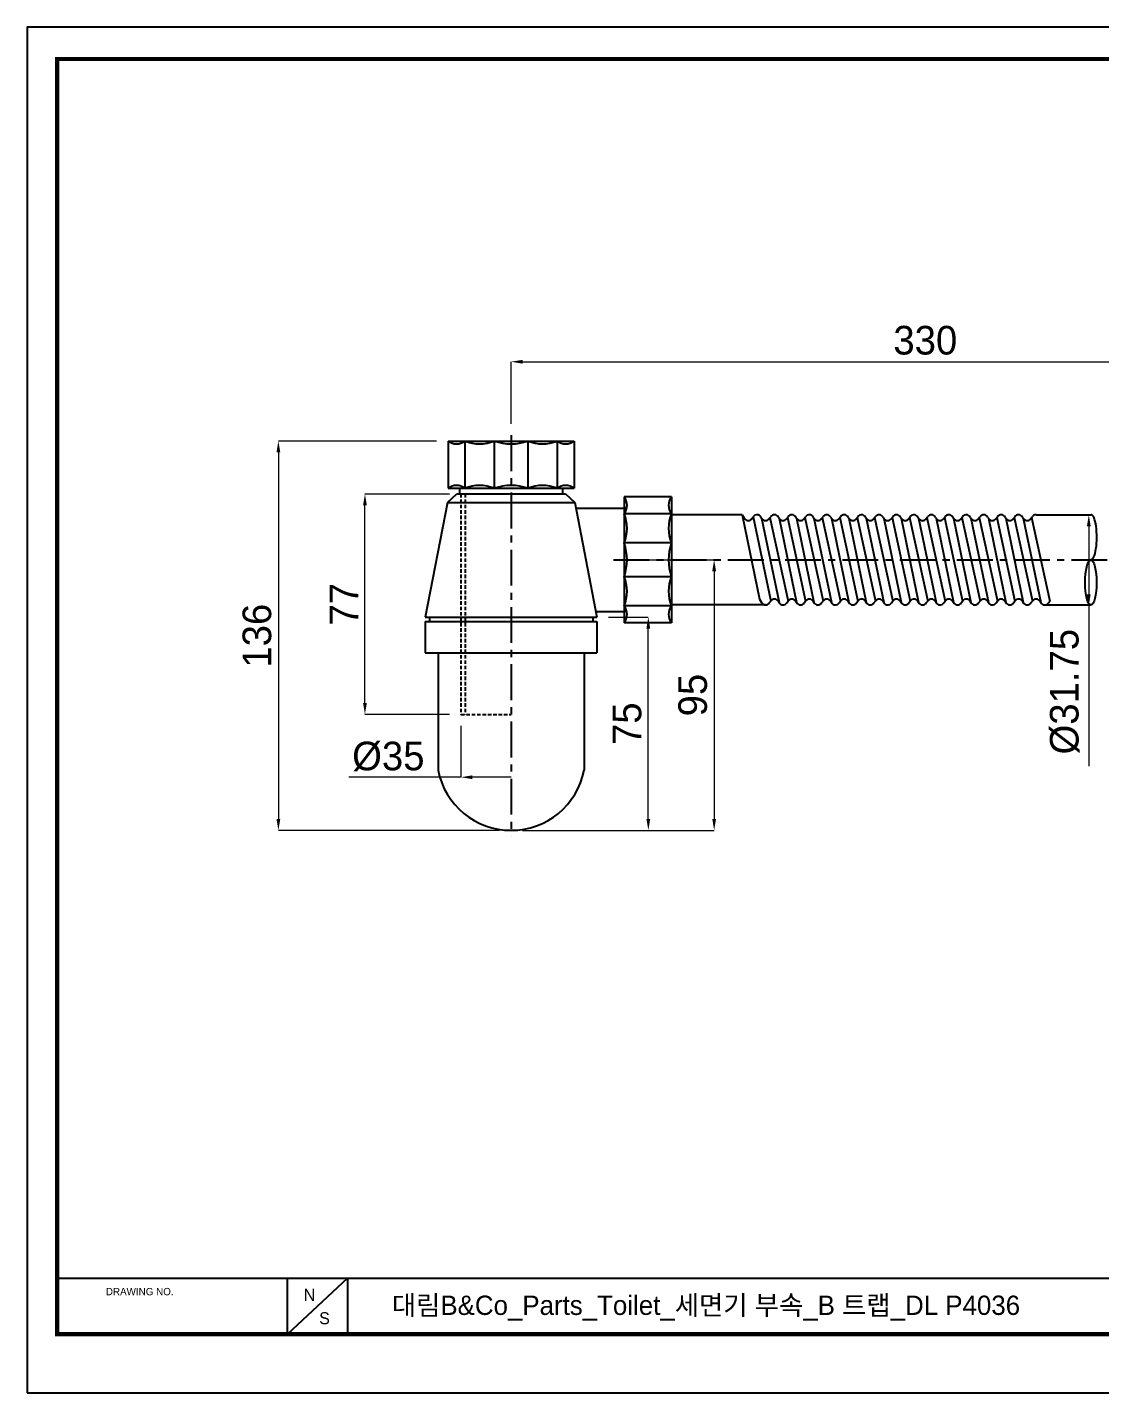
# Model space of a CAD drawing. Extents: x 0 to 651, y 0 to 477.
# Drawn here: x 0 to 374.6, y 0 to 477 of the extents above; entities that cross this region are included whole.
import ezdxf

# ---------------------------------------------------------------- set-up
doc = ezdxf.new("R2010")
doc.units = 0
doc.header["$LTSCALE"] = 10
doc.header["$MEASUREMENT"] = 0
doc.header["$PDMODE"] = 3
doc.header["$PDSIZE"] = -10
doc.linetypes.add('CENTER', pattern=[2, 1.25, -0.25, 0.25, -0.25])
doc.linetypes.add('HIDDEN', pattern=[0.375, 0.25, -0.125])
doc.layers.get('0').update_dxf_attribs({"linetype": 'CONTINUOUS'})
doc.layers.get('DEFPOINTS').update_dxf_attribs({"linetype": 'CONTINUOUS'})
doc.layers.add('AM_0', color=7, linetype='CONTINUOUS', lineweight=50)
doc.layers.add('Layer1', color=1, linetype='CENTER')
doc.styles.add('Daelim Dimension', font='')
doc.styles.get('Daelim Dimension').set_extended_font_data('나눔고딕')
doc.dimstyles.new('DEFAULT', dxfattribs={"dimscale": 2, "dimtxt": 2, "dimasz": 2, "dimexe": 0, "dimexo": 2, "dimgap": 1, "dimtad": 1, "dimdec": 0, "dimzin": 9, "dimdsep": 46, "dimtxsty": 'Daelim Dimension', "dimcen": 0.5, "dimclrd": 5, "dimclre": 5, "dimclrt": 256, "dimadec": 1, "dimazin": 0, "dimtfac": 1, "dimtdec": 0, "dimtix": 1, "dimtmove": 0, "dimatfit": 3, "dimfxl": 0, "dimtolj": 1, "dimtzin": 1, "dimlwd": 9, "dimlwe": 9, "dimarcsym": 0})

# ---------------------------------------------------------------- blocks, each defined once
blk = doc.blocks.new('*D0')
at = {"layer": 'AM_0', "color": 5, "lineweight": 9, "transparency": 16777216}
for p, q in [((371.6, 306.71), (370.79, 306.71)), ((370.79, 302.71), (370.79, 278.96)), ((371.6, 274.96), (370.79, 274.96)), ((370.79, 274.96), (370.79, 218.84))]:
    blk.add_line(p, q, dxfattribs=at)
at = {"layer": 'AM_0', "color": 5, "transparency": 16777216}
for points in [[(370.13, 302.71), (371.46, 302.71), (370.79, 306.71)], [(370.13, 278.96), (371.46, 278.96), (370.79, 274.96)]]:
    blk.add_solid(points, dxfattribs=at)
at = {"layer": 'DEFPOINTS', "color": 0, "transparency": 16777216}
for p in [(375.6, 306.71), (370.79, 274.96), (375.6, 274.96)]:
    blk.add_point(p, dxfattribs=at)
at = {"layer": 'AM_0', "color": 7, "lineweight": 0, "transparency": 16777216, "insert": (362.4, 244.9), "char_height": 10, "attachment_point": 5, "rotation": 90, "style": 'Daelim Dimension'}
blk.add_mtext('\\A1;%%c31.75', dxfattribs=at)
blk = doc.blocks.new('*D3')
at = {"color": 5, "lineweight": 9, "transparency": 16777216}
for p, q in [((168.99, 338.46), (168.99, 360.17)), ((172.99, 360.17), (454.38, 360.17)), ((458.38, 310.71), (458.38, 360.17))]:
    blk.add_line(p, q, dxfattribs=at)
at = {"color": 5, "transparency": 16777216}
for points in [[(172.99, 360.83), (172.99, 359.5), (168.99, 360.17)], [(454.38, 360.83), (454.38, 359.5), (458.38, 360.17)]]:
    blk.add_solid(points, dxfattribs=at)
at = {"layer": 'DEFPOINTS', "color": 0, "transparency": 16777216}
for p in [(458.38, 360.17), (168.99, 334.46), (458.38, 306.71)]:
    blk.add_point(p, dxfattribs=at)
at = {"color": 7, "transparency": 16777216, "insert": (313.68, 367.62), "char_height": 10, "attachment_point": 5, "style": 'Daelim Dimension'}
blk.add_mtext('\\A1;330', dxfattribs=at)
blk = doc.blocks.new('*D4')
at = {"color": 5, "lineweight": 9, "ltscale": 0.5, "transparency": 16777216}
for p, q in [((142.99, 332.46), (87.71, 332.46)), ((87.71, 328.46), (87.71, 200.46)), ((164.99, 196.46), (87.71, 196.46))]:
    blk.add_line(p, q, dxfattribs=at)
at = {"color": 5, "ltscale": 0.5, "transparency": 16777216}
for points in [[(87.04, 328.46), (88.37, 328.46), (87.71, 332.46)], [(87.04, 200.46), (88.37, 200.46), (87.71, 196.46)]]:
    blk.add_solid(points, dxfattribs=at)
at = {"layer": 'DEFPOINTS', "color": 0, "ltscale": 0.5, "transparency": 16777216}
for p in [(146.99, 332.46), (87.71, 196.46), (168.99, 196.46)]:
    blk.add_point(p, dxfattribs=at)
at = {"color": 7, "ltscale": 0.5, "transparency": 16777216, "insert": (80.26, 264.46), "char_height": 10, "attachment_point": 5, "rotation": 90, "style": 'Daelim Dimension'}
blk.add_mtext('\\A1;136', dxfattribs=at)
blk = doc.blocks.new('*D5')
at = {"color": 5, "lineweight": 9, "ltscale": 0.5, "transparency": 16777216}
for p, q in [((208.73, 290.96), (239.92, 290.96)), ((239.92, 286.96), (239.92, 200.46)), ((172.99, 196.46), (239.92, 196.46))]:
    blk.add_line(p, q, dxfattribs=at)
at = {"color": 5, "ltscale": 0.5, "transparency": 16777216}
for points in [[(239.26, 286.96), (240.59, 286.96), (239.92, 290.96)], [(239.26, 200.46), (240.59, 200.46), (239.92, 196.46)]]:
    blk.add_solid(points, dxfattribs=at)
at = {"layer": 'DEFPOINTS', "color": 0, "ltscale": 0.5, "transparency": 16777216}
for p in [(204.73, 290.96), (168.99, 196.46), (239.92, 196.46)]:
    blk.add_point(p, dxfattribs=at)
at = {"color": 7, "ltscale": 0.5, "transparency": 16777216, "insert": (232.48, 243.71), "char_height": 10, "attachment_point": 5, "rotation": 90, "style": 'Daelim Dimension'}
blk.add_mtext('\\A1;95', dxfattribs=at)
blk = doc.blocks.new('*D6')
at = {"color": 5, "lineweight": 9, "ltscale": 0.5, "transparency": 16777216}
for p, q in [((202.99, 270.96), (216.93, 270.96)), ((216.93, 200.46), (216.93, 266.96)), ((203.88, 196.46), (216.93, 196.46))]:
    blk.add_line(p, q, dxfattribs=at)
at = {"color": 5, "ltscale": 0.5, "transparency": 16777216}
for points in [[(216.26, 266.96), (217.59, 266.96), (216.93, 270.96)], [(216.26, 200.46), (217.59, 200.46), (216.93, 196.46)]]:
    blk.add_solid(points, dxfattribs=at)
at = {"layer": 'DEFPOINTS', "color": 0, "ltscale": 0.5, "transparency": 16777216}
for p in [(198.99, 270.96), (216.93, 270.96), (199.88, 196.46)]:
    blk.add_point(p, dxfattribs=at)
at = {"color": 7, "ltscale": 0.5, "transparency": 16777216, "insert": (209.54, 233.71), "char_height": 10, "attachment_point": 5, "rotation": 90, "style": 'Daelim Dimension'}
blk.add_mtext('\\A1;75', dxfattribs=at)
blk = doc.blocks.new('*D2')
at = {"color": 5, "lineweight": 9, "ltscale": 0.5, "transparency": 16777216}
for p, q in [((147.49, 313.96), (117.94, 313.96)), ((117.94, 240.96), (117.94, 309.96)), ((147.49, 236.96), (117.94, 236.96))]:
    blk.add_line(p, q, dxfattribs=at)
at = {"color": 5, "ltscale": 0.5, "transparency": 16777216}
for points in [[(117.28, 309.96), (118.61, 309.96), (117.94, 313.96)], [(117.28, 240.96), (118.61, 240.96), (117.94, 236.96)]]:
    blk.add_solid(points, dxfattribs=at)
at = {"layer": 'DEFPOINTS', "color": 0, "ltscale": 0.5, "transparency": 16777216}
for p in [(117.94, 313.96), (151.49, 313.96), (151.49, 236.96)]:
    blk.add_point(p, dxfattribs=at)
at = {"color": 7, "ltscale": 0.5, "transparency": 16777216, "insert": (110.61, 275.46), "char_height": 10, "attachment_point": 5, "rotation": 90, "style": 'Daelim Dimension'}
blk.add_mtext('\\A1;77', dxfattribs=at)

msp = doc.modelspace()

# ---------------------------------------------------------------- linework, layer by layer
for p, q in [((146.988, 332.463), (146.988, 315.963)), ((146.988, 332.463), (190.988, 332.463)), ((152.882, 332.463), (152.882, 315.963)), ((163.093, 332.463), (163.093, 315.963)), ((174.882, 332.463), (174.882, 315.963)), ((185.093, 332.463), (185.093, 315.963)), ((190.988, 332.463), (190.988, 315.963)), ((146.988, 315.963), (190.988, 315.963)), ((146.988, 315.963), (190.988, 315.963)), ((149.988, 315.963), (187.988, 315.963)), ((150.988, 315.963), (150.988, 313.963)), ((186.988, 315.963), (186.988, 313.963)), ((146.738, 310.963), (138.988, 270.963)), ((146.738, 310.963), (149.988, 313.963)), ((146.738, 310.963), (191.238, 310.963)), ((149.988, 313.963), (187.988, 313.963)), ((187.988, 313.963), (191.238, 310.963)), ((191.238, 310.963), (198.988, 270.963)), ((224.988, 312.963), (208.488, 312.963)), ((208.488, 312.963), (208.488, 268.963)), ((208.488, 312.963), (208.488, 268.963)), ((224.988, 312.963), (224.988, 268.963)), ((191.625, 308.963), (209.372, 308.963)), ((208.488, 309.963), (208.488, 271.963)), ((224.988, 307.068), (208.488, 307.068)), ((224.988, 306.713), (224.988, 275.213)), ((224.988, 306.713), (224.988, 275.213)), ((249.71, 306.713), (224.988, 306.713)), ((249.71, 306.713), (250.405, 305.481)), ((249.71, 306.713), (255.82, 277.25)), ((253.086, 305.345), (253.577, 306.041)), ((253.577, 306.041), (259.687, 276.578)), ((256.258, 305.905), (256.498, 305.481)), ((256.498, 305.481), (262.608, 276.018)), ((259.179, 305.345), (259.67, 306.041)), ((259.424, 305.693), (265.78, 276.578)), ((262.351, 305.905), (262.59, 305.481)), ((262.59, 305.481), (268.701, 276.018)), ((265.271, 305.345), (265.762, 306.041)), ((265.517, 305.693), (271.873, 276.578)), ((268.443, 305.905), (268.683, 305.481)), ((268.683, 305.481), (274.793, 276.018)), ((271.364, 305.345), (271.855, 306.041)), ((271.609, 305.693), (277.965, 276.578)), ((274.536, 305.905), (274.776, 305.481)), ((274.776, 305.481), (280.886, 276.018)), ((277.456, 305.345), (277.948, 306.041)), ((277.702, 305.693), (284.058, 276.578)), ((280.628, 305.905), (280.868, 305.481)), ((280.868, 305.481), (286.978, 276.018)), ((283.549, 305.345), (284.04, 306.041)), ((283.795, 305.693), (290.15, 276.578)), ((286.721, 305.905), (286.961, 305.481)), ((286.961, 305.481), (293.071, 276.018)), ((289.641, 305.345), (290.133, 306.041)), ((289.887, 305.693), (296.243, 276.578)), ((292.814, 305.905), (293.053, 305.481)), ((293.053, 305.481), (299.163, 276.018)), ((295.734, 305.345), (296.225, 306.041)), ((295.98, 305.693), (302.335, 276.578)), ((298.906, 305.905), (299.146, 305.481)), ((299.146, 305.481), (305.256, 276.018)), ((301.827, 305.345), (302.318, 306.041)), ((302.072, 305.693), (308.428, 276.578)), ((304.999, 305.905), (305.238, 305.481)), ((305.238, 305.481), (311.348, 276.018)), ((307.919, 305.345), (308.41, 306.041)), ((308.165, 305.693), (314.52, 276.578)), ((311.091, 305.905), (311.331, 305.481)), ((311.331, 305.481), (317.441, 276.018)), ((314.012, 305.345), (314.503, 306.041)), ((314.257, 305.693), (320.613, 276.578)), ((317.184, 305.905), (317.423, 305.481)), ((317.423, 305.481), (323.534, 276.018)), ((320.104, 305.345), (320.596, 306.041)), ((320.35, 305.693), (326.706, 276.578)), ((323.276, 305.905), (323.516, 305.481)), ((323.516, 305.481), (329.626, 276.018)), ((326.197, 305.345), (326.688, 306.041)), ((326.442, 305.693), (332.798, 276.578)), ((329.369, 305.905), (329.609, 305.481)), ((329.609, 305.481), (335.719, 276.018)), ((332.289, 305.345), (332.781, 306.041)), ((332.535, 305.693), (338.891, 276.578)), ((335.461, 305.905), (335.701, 305.481)), ((335.701, 305.481), (341.811, 276.018)), ((338.382, 305.345), (338.873, 306.041)), ((338.628, 305.693), (344.983, 276.578)), ((341.554, 305.905), (341.794, 305.481)), ((341.794, 305.481), (347.904, 276.018)), ((344.475, 305.345), (344.966, 306.041)), ((344.72, 305.693), (351.076, 276.578)), ((347.647, 305.905), (347.886, 305.481)), ((347.886, 305.481), (353.996, 276.018)), ((350.567, 305.345), (351.058, 306.041)), ((350.813, 305.693), (357.168, 276.578)), ((352.356, 306.713), (371.598, 306.713)), ((224.988, 296.858), (208.488, 296.858)), ((224.988, 285.068), (208.488, 285.068)), ((255.82, 277.25), (256.515, 276.018)), ((198.6, 272.963), (208.488, 272.963)), ((224.988, 274.858), (208.488, 274.858)), ((257.819, 275.213), (224.988, 275.213)), ((259.196, 275.883), (259.687, 276.578)), ((262.368, 276.443), (262.608, 276.018)), ((265.289, 275.883), (265.78, 276.578)), ((268.461, 276.443), (268.701, 276.018)), ((271.381, 275.883), (271.873, 276.578)), ((274.553, 276.443), (274.793, 276.018)), ((277.474, 275.883), (277.965, 276.578)), ((280.646, 276.443), (280.886, 276.018)), ((283.566, 275.883), (284.058, 276.578)), ((286.738, 276.443), (286.978, 276.018)), ((289.659, 275.883), (290.15, 276.578)), ((292.831, 276.443), (293.071, 276.018)), ((295.752, 275.883), (296.243, 276.578)), ((298.924, 276.443), (299.163, 276.018)), ((301.844, 275.883), (302.335, 276.578)), ((305.016, 276.443), (305.256, 276.018)), ((307.937, 275.883), (308.428, 276.578)), ((311.109, 276.443), (311.348, 276.018)), ((314.029, 275.883), (314.52, 276.578)), ((317.201, 276.443), (317.441, 276.018)), ((320.122, 275.883), (320.613, 276.578)), ((323.294, 276.443), (323.534, 276.018)), ((326.214, 275.883), (326.706, 276.578)), ((329.386, 276.443), (329.626, 276.018)), ((332.307, 275.883), (332.798, 276.578)), ((335.479, 276.443), (335.719, 276.018)), ((338.399, 275.883), (338.891, 276.578)), ((341.572, 276.443), (341.811, 276.018)), ((344.492, 275.883), (344.983, 276.578)), ((347.664, 276.443), (347.904, 276.018)), ((350.585, 275.883), (351.076, 276.578)), ((353.757, 276.443), (353.996, 276.018)), ((355.299, 275.213), (371.509, 275.213)), ((356.677, 275.883), (357.168, 276.578)), ((138.988, 270.963), (198.988, 270.963)), ((138.988, 269.463), (198.988, 269.463)), ((138.988, 269.463), (138.988, 258.463)), ((140.488, 270.963), (140.488, 269.463)), ((197.488, 270.963), (197.488, 269.463)), ((198.988, 269.463), (198.988, 258.463)), ((224.988, 268.963), (208.488, 268.963)), ((138.988, 258.463), (198.988, 258.463)), ((143.488, 258.463), (143.488, 217.463)), ((194.488, 258.463), (194.488, 217.463))]:
    msp.add_line(p, q)
at = {"color": 5, "lineweight": 9, "ltscale": 0.5}
for p, q in [((151.488, 232.963), (151.488, 215.018)), ((151.488, 215.018), (112.358, 215.018)), ((168.988, 215.018), (155.488, 215.018))]:
    msp.add_line(p, q, dxfattribs=at)
at = {"color": 5}
msp.add_line((10.468, 39.967), (534.655, 39.967), dxfattribs=at)
at = {"color": 5, "ltscale": 40}
for p, q in [((90.819, 39.967), (90.819, 20.351)), ((90.819, 39.967), (90.819, 20.351)), ((111.813, 39.967), (90.819, 20.351)), ((111.813, 39.967), (90.819, 20.351)), ((111.813, 39.967), (111.813, 20.351)), ((111.813, 39.967), (111.813, 20.351))]:
    msp.add_line(p, q, dxfattribs=at)
at = {"ltscale": 0.5}
msp.add_line((10.468, 20.425), (10.468, 20.425), dxfattribs=at)
msp.add_lwpolyline([(0, 0), (651, 0), (651, 477), (0, 477)], close=True, dxfattribs=at)
at = {"color": 5, "linetype": 'ByBlock', "lineweight": 200, "const_width": 1.5}
msp.add_lwpolyline([(10.468, 20.425), (640.468, 20.425), (640.468, 465.925), (10.468, 465.925)], close=True, dxfattribs=at)
for centre, radius, start, end in [((149.935, 336.306), 4.844, 232.51828, 307.48172), ((157.988, 344.994), 13.531, 247.83422, 292.16578), ((168.988, 349.338), 17.875, 250.74416, 289.25584), ((179.988, 344.994), 13.531, 247.83422, 292.16578), ((188.04, 336.306), 4.844, 232.51828, 307.48172), ((149.935, 312.119), 4.844, 52.51828, 127.48172), ((157.988, 303.432), 13.531, 67.83422, 112.16578), ((168.988, 299.088), 17.875, 70.74416, 109.25584), ((179.988, 303.432), 13.531, 67.83422, 112.16578), ((188.04, 312.119), 4.844, 52.51828, 127.48172), ((204.644, 310.015), 4.844, 322.51797, 37.48203), ((228.831, 310.015), 4.844, 142.51797, 217.48203), ((195.956, 301.963), 13.531, 337.83416, 22.16584), ((237.519, 301.963), 13.531, 157.83416, 202.16584), ((251.789, 306.262), 1.589, 209.44884, 324.76529), ((254.875, 305.124), 1.589, 29.44884, 144.76529), ((257.881, 306.262), 1.589, 209.44884, 324.76529), ((260.967, 305.124), 1.589, 29.44884, 144.76529), ((263.974, 306.262), 1.589, 209.44884, 324.76529), ((267.06, 305.124), 1.589, 29.44884, 144.76529), ((270.066, 306.262), 1.589, 209.44884, 324.76529), ((273.153, 305.124), 1.589, 29.44884, 144.76529), ((276.159, 306.262), 1.589, 209.44884, 324.76529), ((279.245, 305.124), 1.589, 29.44884, 144.76529), ((282.251, 306.262), 1.589, 209.44884, 324.76529), ((285.338, 305.124), 1.589, 29.44884, 144.76529), ((288.344, 306.262), 1.589, 209.44884, 324.76529), ((291.43, 305.124), 1.589, 29.44884, 144.76529), ((294.437, 306.262), 1.589, 209.44884, 324.76529), ((297.523, 305.124), 1.589, 29.44884, 144.76529), ((300.529, 306.262), 1.589, 209.44884, 324.76529), ((303.615, 305.124), 1.589, 29.44884, 144.76529), ((306.622, 306.262), 1.589, 209.44884, 324.76529), ((309.708, 305.124), 1.589, 29.44884, 144.76529), ((312.714, 306.262), 1.589, 209.44884, 324.76529), ((315.8, 305.124), 1.589, 29.44884, 144.76529), ((318.807, 306.262), 1.589, 209.44884, 324.76529), ((321.893, 305.124), 1.589, 29.44884, 144.76529), ((324.899, 306.262), 1.589, 209.44884, 324.76529), ((327.986, 305.124), 1.589, 29.44884, 144.76529), ((330.992, 306.262), 1.589, 209.44884, 324.76529), ((334.078, 305.124), 1.589, 29.44884, 144.76529), ((337.084, 306.262), 1.589, 209.44884, 324.76529), ((340.171, 305.124), 1.589, 29.44884, 144.76529), ((343.177, 306.262), 1.589, 209.44884, 324.76529), ((346.263, 305.124), 1.589, 29.44884, 144.76529), ((349.27, 306.262), 1.589, 209.44884, 324.76529), ((352.356, 305.124), 1.589, 90, 144.76529), ((191.613, 290.963), 17.875, 340.74409, 19.25591), ((241.862, 290.963), 17.875, 160.74409, 199.25591), ((195.956, 279.963), 13.531, 337.83416, 22.16584), ((237.519, 279.963), 13.531, 157.83416, 202.16584), ((260.985, 275.662), 1.589, 29.44884, 144.76529), ((267.078, 275.662), 1.589, 29.44884, 144.76529), ((273.17, 275.662), 1.589, 29.44884, 144.76529), ((279.263, 275.662), 1.589, 29.44884, 144.76529), ((285.355, 275.662), 1.589, 29.44884, 144.76529), ((291.448, 275.662), 1.589, 29.44884, 144.76529), ((297.54, 275.662), 1.589, 29.44884, 144.76529), ((303.633, 275.662), 1.589, 29.44884, 144.76529), ((309.725, 275.662), 1.589, 29.44884, 144.76529), ((315.818, 275.662), 1.589, 29.44884, 144.76529), ((321.911, 275.662), 1.589, 29.44884, 144.76529), ((328.003, 275.662), 1.589, 29.44884, 144.76529), ((334.096, 275.662), 1.589, 29.44884, 144.76529), ((340.188, 275.662), 1.589, 29.44884, 144.76529), ((346.281, 275.662), 1.589, 29.44884, 144.76529), ((352.373, 275.662), 1.589, 29.44884, 144.76529), ((204.644, 271.91), 4.844, 322.51797, 37.48203), ((228.831, 271.91), 4.844, 142.51797, 217.48203), ((257.899, 276.799), 1.589, 209.44884, 324.76529), ((263.991, 276.799), 1.589, 209.44884, 324.76529), ((270.084, 276.799), 1.589, 209.44884, 324.76529), ((276.176, 276.799), 1.589, 209.44884, 324.76529), ((282.269, 276.799), 1.589, 209.44884, 324.76529), ((288.361, 276.799), 1.589, 209.44884, 324.76529), ((294.454, 276.799), 1.589, 209.44884, 324.76529), ((300.547, 276.799), 1.589, 209.44884, 324.76529), ((306.639, 276.799), 1.589, 209.44884, 324.76529), ((312.732, 276.799), 1.589, 209.44884, 324.76529), ((318.824, 276.799), 1.589, 209.44884, 324.76529), ((324.917, 276.799), 1.589, 209.44884, 324.76529), ((331.009, 276.799), 1.589, 209.44884, 324.76529), ((337.102, 276.799), 1.589, 209.44884, 324.76529), ((343.195, 276.799), 1.589, 209.44884, 324.76529), ((349.287, 276.799), 1.589, 209.44884, 324.76529), ((355.38, 276.799), 1.589, 209.44884, 324.76529), ((168.988, 222.445), 25.982, 191.05491, 348.94509)]:
    msp.add_arc(centre, radius, start, end)
msp.add_ellipse((371.598, 298.9), major_axis=(0, 7.812), ratio=0.256, start_param=3.0969381, end_param=6.2831853)
msp.add_ellipse((371.509, 283.033), major_axis=(0, -7.82), ratio=0.255741)
at = {"color": 5, "ltscale": 0.5}
msp.add_solid([(155.488, 215.684), (155.488, 214.351), (151.488, 215.018)], dxfattribs=at)
at = {"layer": 'Layer1'}
for p, q in [((168.988, 334.463), (168.988, 194.463)), ((204.728, 290.963), (462.128, 290.963))]:
    msp.add_line(p, q, dxfattribs=at)
at = {"layer": 'Layer1', "linetype": 'HIDDEN', "ltscale": 0.5}
for p, q in [((151.488, 313.963), (151.488, 236.963)), ((152.988, 313.963), (152.988, 236.963)), ((151.488, 236.963), (168.988, 236.963))]:
    msp.add_line(p, q, dxfattribs=at)

# ---------------------------------------------------------------- texts
at = {"color": 5, "ltscale": 40, "style": 'Daelim Dimension'}
msp.add_text('DRAWING NO.', height=2.56901, dxfattribs=at).set_placement((27.441, 34.032))
at = {"color": 7, "ltscale": 0.5, "insert": (126.109, 222.247), "char_height": 10, "attachment_point": 5, "style": 'Daelim Dimension'}
msp.add_mtext('\\A1;%%C35', dxfattribs=at)
at = {"char_height": 4.204, "width": 5.86731, "attachment_point": 1, "style": 'Daelim Dimension'}
for s, insert in [('N', (96.529, 36.289)), ('S', (101.935, 28.112))]:
    msp.add_mtext(s, dxfattribs=dict(at, insert=insert))
at = {"color": 2, "insert": (127.34, 33.921), "char_height": 6.75663, "width": 329.70541, "attachment_point": 1, "style": 'Daelim Dimension'}
msp.add_mtext('대림B&Co_Parts_Toilet_세면기 부속_B 트랩_DL P4036', dxfattribs=at)

# ---------------------------------------------------------------- dimensions: what is measured, and where the dimension line sits
dim = msp.add_linear_dim(base=(458.378, 360.168), p1=(168.988, 334.463), p2=(458.378, 306.713), text='330', dimstyle='DEFAULT', override={"dimtxt": 5, "dimclrd": 5, "dimclre": 5, "dimclrt": 7})
dim.commit()
dim.dimension.update_dxf_attribs({"geometry": '*D3', "text_midpoint": (313.683, 367.619)})
at = {"ltscale": 0.5}
for base, p1, p2, picture, middle in [((87.708, 196.463), (146.988, 332.463), (168.988, 196.463), '*D4', (87.708, 264.463)), ((239.922432, 196.462781), (204.727695, 290.962784), (168.987562, 196.462781), '*D5', (239.922432, 243.712782)), ((216.927774429, 270.962783813), (199.882266998, 196.462783813), (198.98756218, 270.962783813), '*D6', (216.927774429, 233.712783813))]:
    dim = msp.add_linear_dim(base=base, p1=p1, p2=p2, angle=90, dimstyle='DEFAULT', override={"dimtxt": 5, "dimclrd": 5, "dimclre": 5, "dimclrt": 7}, dxfattribs=at)
    dim.commit()
    dim.dimension.update_dxf_attribs({"geometry": picture, "text_midpoint": middle, "dimtype": 128})
dim = msp.add_linear_dim(base=(117.942, 313.963), p1=(151.488, 236.963), p2=(151.488, 313.963), angle=90, dimstyle='DEFAULT', override={"dimtxt": 5, "dimclrd": 5, "dimclre": 5, "dimclrt": 7}, dxfattribs=at)
dim.commit()
dim.dimension.update_dxf_attribs({"geometry": '*D2', "text_midpoint": (110.606, 275.463)})
at = {"layer": 'AM_0', "lineweight": 0}
dim = msp.add_linear_dim(base=(370.792, 274.963), p1=(375.598, 306.713), p2=(375.598, 274.963), angle=90, text='%%c<>', dimstyle='DEFAULT', override={"dimtxt": 5, "dimdec": 2, "dimclrd": 5, "dimclre": 5, "dimclrt": 7}, dxfattribs=at)
dim.commit()
dim.dimension.update_dxf_attribs({"geometry": '*D0', "text_midpoint": (370.792, 244.9), "dimtype": 128})

doc.saveas('drawing.dxf')
